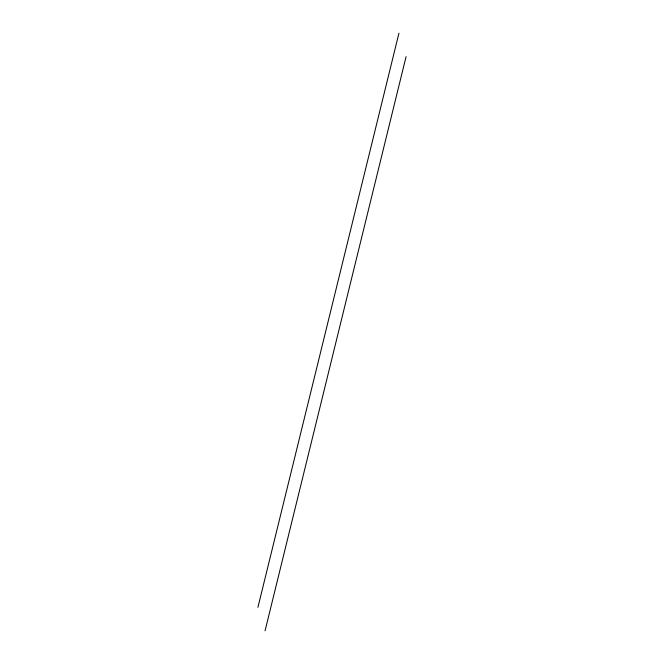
<?xml version="1.0" encoding="UTF-8"?>
<svg xmlns="http://www.w3.org/2000/svg" width="664" height="664" viewBox="0 0 664 664"><rect width="100%" height="100%" fill="white"/><g stroke="black" fill="none" stroke-linecap="round" stroke-linejoin="round"><path stroke-width="1" d="M257.923 607.319L398.939 33.2M265.06 630.8L406.077 56.681"/></g></svg>
